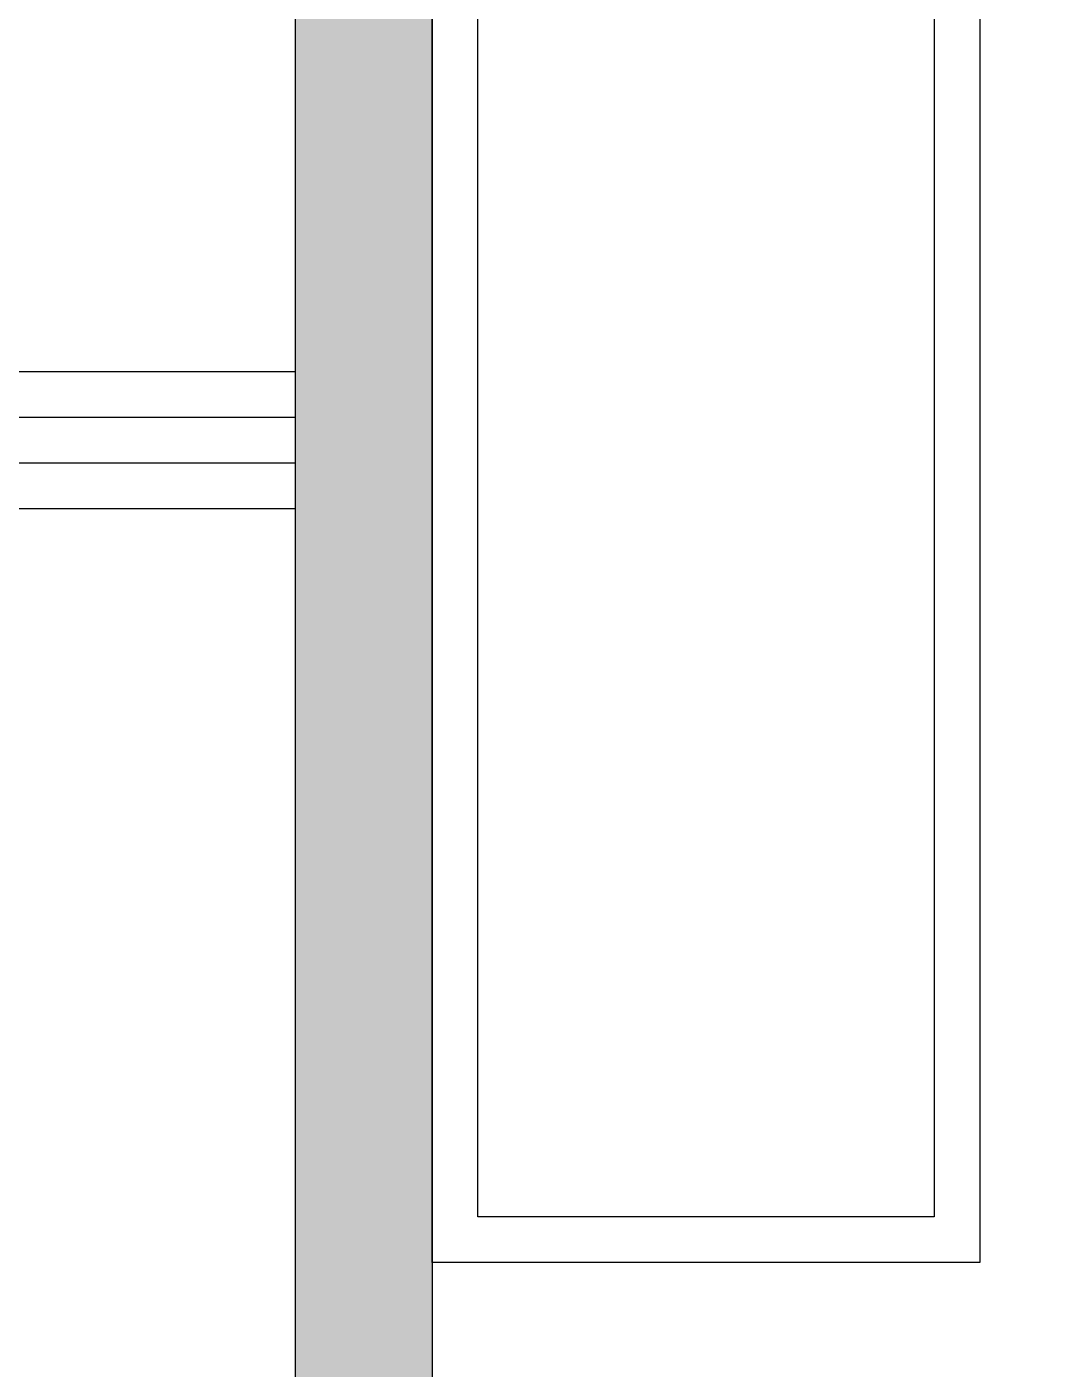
# Model space of a CAD drawing. Header units: inches. Extents: x -370 to 18, y -197 to 199.
# Drawn here: x -98.77 to -97.648, y -34.377 to -32.906 of the extents above; entities that cross this region are included whole.
import ezdxf

# ---------------------------------------------------------------- set-up
doc = ezdxf.new("R2010")
doc.units = ezdxf.units.IN
doc.header["$MEASUREMENT"] = 0
doc.layers.add('MUEBLES', color=7, linetype='Continuous')

msp = doc.modelspace()

# ---------------------------------------------------------------- hatches: boundary and pattern name
h = msp.add_hatch(color=256)
h.dxf.hatch_style = 1
h.paths.add_polyline_path([(-101.17593, -31.25993), (-98.77593, -31.25993), (-98.47593, -31.55993), (-98.47593, -36.65993), (-98.32593, -36.65993), (-97.63173, -36.65993), (-97.63173, -36.50993), (-98.32593, -36.50993), (-98.32593, -35.00993), (-97.72593, -35.00993), (-97.72593, -34.85993), (-98.32593, -34.85993), (-98.32593, -31.25993), (-97.23173, -31.25993), (-97.23173, -31.10993), (-101.62593, -31.10993), (-101.62593, -40.10993), (-98.32593, -40.10993), (-98.32593, -39.40993), (-98.47593, -39.40993), (-98.47593, -39.95993), (-101.47593, -39.95993), (-101.47593, -37.80993), (-99.47593, -37.80993), (-99.47593, -37.65993), (-101.47593, -37.65993), (-101.47593, -31.55993)])

# ---------------------------------------------------------------- linework, layer by layer
at = {"color": 4}
for p, q in [((-98.32593, -31.25993), (-98.32593, -34.85993)), ((-98.47593, -31.55993), (-98.47593, -36.65993))]:
    msp.add_line(p, q, dxfattribs=at)
at = {"color": 1}
for p, q in [((-100.37593, -33.28402), (-98.47593, -33.28402)), ((-100.37593, -33.43402), (-98.47593, -33.43402))]:
    msp.add_line(p, q, dxfattribs=at)
at = {"color": 2}
for p, q in [((-100.37593, -33.33402), (-98.47593, -33.33402)), ((-100.37593, -33.38402), (-98.47593, -33.38402))]:
    msp.add_line(p, q, dxfattribs=at)
msp.add_line((-100.37593, -33.43402), (-98.47593, -33.43402))
at = {"layer": 'MUEBLES', "color": 1}
for points in [[(-98.32593, -31.25993), (-97.72593, -31.25993), (-97.72593, -34.25993), (-98.32593, -34.25993)], [(-98.27593, -31.30993), (-97.77593, -31.30993), (-97.77593, -34.20993), (-98.27593, -34.20993)]]:
    msp.add_lwpolyline(points, close=True, dxfattribs=at)

doc.saveas('drawing.dxf')
